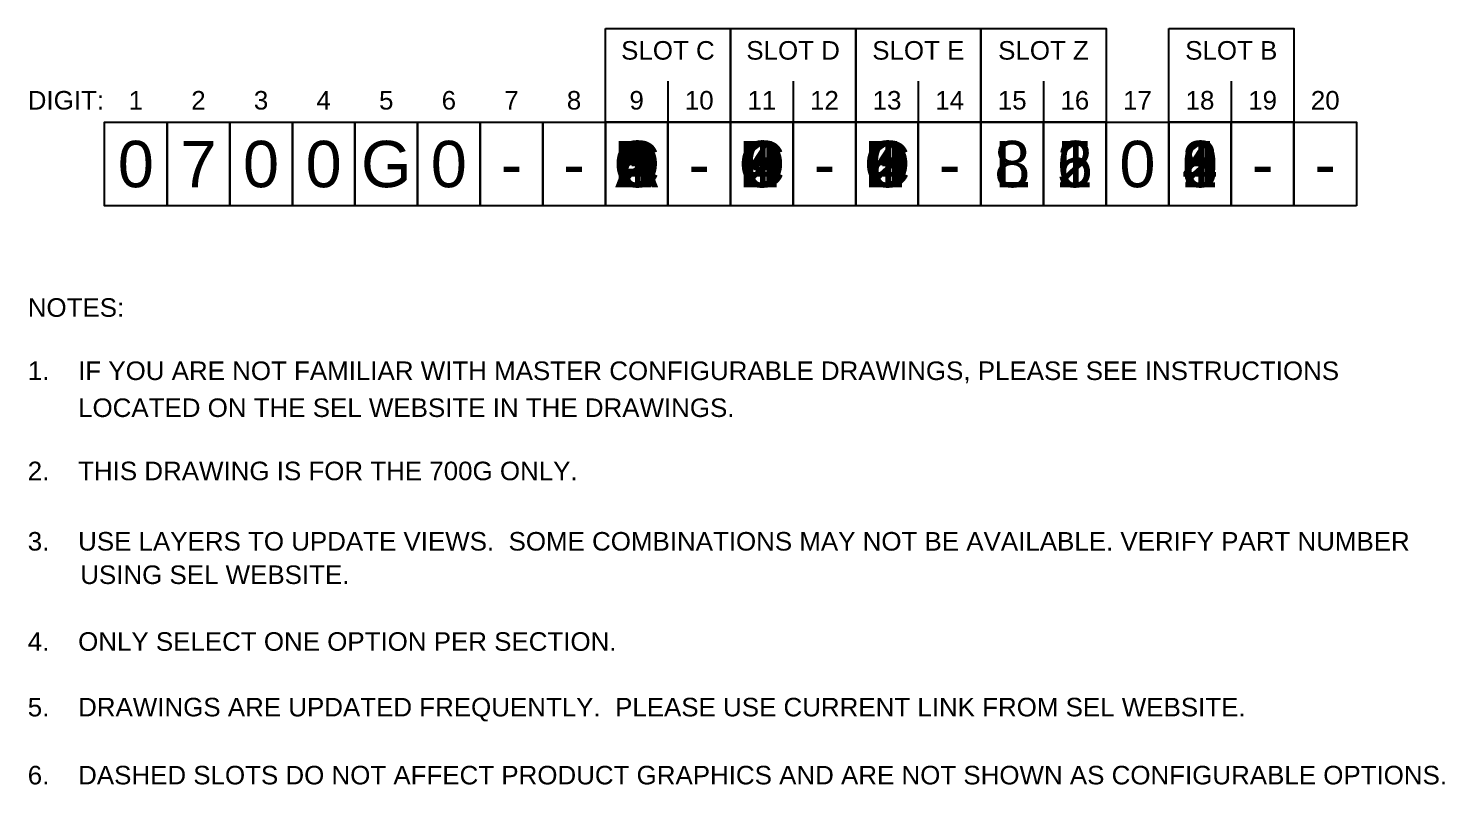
# Model space of a CAD drawing. Extents: x 0.3 to 23.7, y 0.2 to 17.8.
# Drawn here: x 0.25 to 9.8, y 12.66 to 17.75 of the extents above; entities that cross this region are included whole.
import ezdxf
from ezdxf.enums import TextEntityAlignment as Align

# ---------------------------------------------------------------- set-up
doc = ezdxf.new("R2010")
doc.units = 0
doc.header["$MEASUREMENT"] = 0
for name, color, linetype in [('1_00_____COMBINED_SLOT_B__', 7, 'CONTINUOUS'), ('1_01__0-__NONE__EIA-232', 7, 'CONTINUOUS'), ('1_02__1-__NONE__EIA-485', 7, 'CONTINUOUS'), ('1_03__2-___1__10-100BASE-T', 7, 'CONTINUOUS'), ('1_04__3-___1__10-100BASE-T', 7, 'CONTINUOUS'), ('1_05__4-___1__100BASE-FX_M', 7, 'CONTINUOUS'), ('1_06__6-___2__10-100BASE-T', 7, 'CONTINUOUS'), ('1_07__8-___2__100BASE-FX_M', 7, 'CONTINUOUS'), ('2_00_____SLOT_C_', 7, 'CONTINUOUS'), ('2_01__0-__EMPTY', 7, 'CONTINUOUS'), ('2_02__A-__SERIAL_COMMUNICA', 7, 'CONTINUOUS'), ('2_03__B-___3__DI___4__DO__', 7, 'CONTINUOUS'), ('2_04__1-___4__DI___4__DO_E', 7, 'CONTINUOUS'), ('2_05__C-___4__DI___4__DO_F', 7, 'CONTINUOUS'), ('2_06__D-___4__DI___3__DO_E', 7, 'CONTINUOUS'), ('2_07__2-___8__DO__ELECTROM', 7, 'CONTINUOUS'), ('2_08__3-___8__DI', 7, 'CONTINUOUS'), ('2_09__4-___14__DI', 7, 'CONTINUOUS'), ('2_10__6-___4__AI___4__AO__', 7, 'CONTINUOUS'), ('3_00_____SLOT_D_', 7, 'CONTINUOUS'), ('3_01__0-__EMPTY', 7, 'CONTINUOUS'), ('3_02__B-___3__DI___4__DO__', 7, 'CONTINUOUS'), ('3_03__1-___4__DI___4__DO_E', 7, 'CONTINUOUS'), ('3_04__C-___4__DI___4__DO_F', 7, 'CONTINUOUS'), ('3_05__D-___4__DI___3__DO_E', 7, 'CONTINUOUS'), ('3_06__2-___8__DO__ELECTROM', 7, 'CONTINUOUS'), ('3_07__3-___8__DI', 7, 'CONTINUOUS'), ('3_08__4-___14__DI', 7, 'CONTINUOUS'), ('3_09__6-___4__AI___4__AO__', 7, 'CONTINUOUS'), ('3_10__9-___10__RTD_INPUTS', 7, 'CONTINUOUS'), ('4_00_____SLOT_E_', 7, 'CONTINUOUS'), ('4_01__0-__EMPTY', 7, 'CONTINUOUS'), ('4_02__B-___3__DI___4__DO__', 7, 'CONTINUOUS'), ('4_03__1-___4__DI___4__DO_E', 7, 'CONTINUOUS'), ('4_04__C-___4__DI___4__DO_F', 7, 'CONTINUOUS'), ('4_05__D-___4__DI___3__DO_E', 7, 'CONTINUOUS'), ('4_06__2-___8__DO__ELECTROM', 7, 'CONTINUOUS'), ('4_07__3-___8__DI', 7, 'CONTINUOUS'), ('4_08__4-___14__DI', 7, 'CONTINUOUS'), ('4_09__6-___4__AI___4__AO__', 7, 'CONTINUOUS'), ('5_00_____SLOT_Z_', 7, 'CONTINUOUS'), ('5_01__81__3-PHASE_1_AMP_AC', 7, 'CONTINUOUS'), ('5_02__85__3-PHASE_5_AMP_AC', 7, 'CONTINUOUS'), ('5_03__82__3-PHASE_1_AMP_AC', 7, 'CONTINUOUS'), ('5_04__86__3-PHASE_5_AMP_AC', 7, 'CONTINUOUS'), ('5_05__L1__3-PHASE_1-NEUTRA', 7, 'CONTINUOUS'), ('6_00_____DWG', 7, 'CONTINUOUS')]:
    doc.layers.add(name, color=color, linetype=linetype)
doc.styles.add('ARIAL', font='arial.ttf')

msp = doc.modelspace()

# ---------------------------------------------------------------- linework, layer by layer
at = {"layer": '1_00_____COMBINED_SLOT_B__'}
msp.add_lwpolyline([(1.1897, 16.5547), (0.7678, 16.5547), (0.7678, 17.1172), (1.1897, 17.1172), (1.1897, 16.5547)], dxfattribs=at)
msp.add_lwpolyline([(1.1897, 16.5547), (0.7678, 16.5547), (0.7678, 17.1172), (1.1897, 17.1172), (1.1897, 16.5547)], dxfattribs=at)
at = {"layer": '2_00_____SLOT_C_'}
msp.add_lwpolyline([(1.1897, 16.5547), (0.7678, 16.5547), (0.7678, 17.1172), (1.1897, 17.1172), (1.1897, 16.5547)], dxfattribs=at)
at = {"layer": '3_00_____SLOT_D_'}
msp.add_lwpolyline([(1.1897, 16.5547), (0.7678, 16.5547), (0.7678, 17.1172), (1.1897, 17.1172), (1.1897, 16.5547)], dxfattribs=at)
at = {"layer": '4_00_____SLOT_E_'}
msp.add_lwpolyline([(1.1897, 16.5547), (0.7678, 16.5547), (0.7678, 17.1172), (1.1897, 17.1172), (1.1897, 16.5547)], dxfattribs=at)
at = {"layer": '5_00_____SLOT_Z_'}
msp.add_lwpolyline([(1.1897, 16.5547), (0.7678, 16.5547), (0.7678, 17.1172), (1.1897, 17.1172), (1.1897, 16.5547)], dxfattribs=at)
at = {"layer": '6_00_____DWG'}
for points in [[(4.1428, 17.75), (4.9866, 17.75), (4.9866, 17.1172), (4.1428, 17.1172)], [(4.9866, 17.75), (5.8303, 17.75), (5.8303, 17.1172), (4.9866, 17.1172)], [(5.8303, 17.75), (6.6741, 17.75), (6.6741, 17.1172), (5.8303, 17.1172)], [(6.6741, 17.75), (7.5178, 17.75), (7.5178, 17.1172), (6.6741, 17.1172)], [(7.9397, 17.75), (8.7835, 17.75), (8.7835, 17.1172), (7.9397, 17.1172)]]:
    msp.add_lwpolyline(points, close=True, dxfattribs=at)
for points in [[(4.5647, 17.3949), (4.5647, 17.1172)], [(5.4085, 17.3949), (5.4085, 17.1172)], [(6.2522, 17.3949), (6.2522, 17.1172)], [(7.096, 17.3949), (7.096, 17.1172)], [(8.3616, 17.3949), (8.3616, 17.1172)], [(1.1897, 16.5547), (0.7678, 16.5547), (0.7678, 17.1172), (1.1897, 17.1172), (1.1897, 16.5547)], [(1.6116, 16.5547), (1.1897, 16.5547), (1.1897, 17.1172), (1.6116, 17.1172), (1.6116, 16.5547)], [(2.0335, 16.5547), (1.6116, 16.5547), (1.6116, 17.1172), (2.0335, 17.1172), (2.0335, 16.5547)], [(2.4553, 16.5547), (2.0335, 16.5547), (2.0335, 17.1172), (2.4553, 17.1172), (2.4553, 16.5547)], [(2.8772, 16.5547), (2.4553, 16.5547), (2.4553, 17.1172), (2.8772, 17.1172), (2.8772, 16.5547)], [(3.2991, 16.5547), (2.8772, 16.5547), (2.8772, 17.1172), (3.2991, 17.1172), (3.2991, 16.5547)], [(3.721, 16.5547), (3.2991, 16.5547), (3.2991, 17.1172), (3.721, 17.1172), (3.721, 16.5547)], [(4.1428, 16.5547), (3.721, 16.5547), (3.721, 17.1172), (4.1428, 17.1172), (4.1428, 16.5547)], [(4.5647, 16.5547), (4.1428, 16.5547), (4.1428, 17.1172), (4.5647, 17.1172), (4.5647, 16.5547)], [(4.9866, 16.5547), (4.5647, 16.5547), (4.5647, 17.1172), (4.9866, 17.1172), (4.9866, 16.5547)], [(5.4085, 16.5547), (4.9866, 16.5547), (4.9866, 17.1172), (5.4085, 17.1172), (5.4085, 16.5547)], [(5.8303, 16.5547), (5.4085, 16.5547), (5.4085, 17.1172), (5.8303, 17.1172), (5.8303, 16.5547)], [(6.2522, 16.5547), (5.8303, 16.5547), (5.8303, 17.1172), (6.2522, 17.1172), (6.2522, 16.5547)], [(6.6741, 16.5547), (6.2522, 16.5547), (6.2522, 17.1172), (6.6741, 17.1172), (6.6741, 16.5547)], [(7.096, 16.5547), (6.6741, 16.5547), (6.6741, 17.1172), (7.096, 17.1172), (7.096, 16.5547)], [(7.5178, 16.5547), (7.096, 16.5547), (7.096, 17.1172), (7.5178, 17.1172), (7.5178, 16.5547)], [(7.9397, 16.5547), (7.5178, 16.5547), (7.5178, 17.1172), (7.9397, 17.1172), (7.9397, 16.5547)], [(8.3616, 16.5547), (7.9397, 16.5547), (7.9397, 17.1172), (8.3616, 17.1172), (8.3616, 16.5547)], [(8.7835, 16.5547), (8.3616, 16.5547), (8.3616, 17.1172), (8.7835, 17.1172), (8.7835, 16.5547)], [(9.2053, 16.5547), (8.7835, 16.5547), (8.7835, 17.1172), (9.2053, 17.1172), (9.2053, 16.5547)]]:
    msp.add_lwpolyline(points, dxfattribs=at)

# ---------------------------------------------------------------- texts
at = {"layer": '1_01__0-__NONE__EIA-232', "style": 'ARIAL'}
msp.add_text('0', height=0.3125, dxfattribs=at).set_placement((8.1506, 16.6797), align=Align.CENTER)
msp.add_text('0', height=0.3125, dxfattribs=at).set_placement((8.1506, 16.6797), align=Align.CENTER)
at = {"layer": '1_02__1-__NONE__EIA-485', "style": 'ARIAL'}
msp.add_text('1', height=0.3125, dxfattribs=at).set_placement((8.1506, 16.6797), align=Align.CENTER)
msp.add_text('1', height=0.3125, dxfattribs=at).set_placement((8.1506, 16.6797), align=Align.CENTER)
at = {"layer": '1_03__2-___1__10-100BASE-T', "style": 'ARIAL'}
msp.add_text('2', height=0.3125, dxfattribs=at).set_placement((8.1506, 16.6797), align=Align.CENTER)
msp.add_text('2', height=0.3125, dxfattribs=at).set_placement((8.1506, 16.6797), align=Align.CENTER)
at = {"layer": '1_04__3-___1__10-100BASE-T', "style": 'ARIAL'}
msp.add_text('3', height=0.3125, dxfattribs=at).set_placement((8.1506, 16.6797), align=Align.CENTER)
msp.add_text('3', height=0.3125, dxfattribs=at).set_placement((8.1506, 16.6797), align=Align.CENTER)
at = {"layer": '1_05__4-___1__100BASE-FX_M', "style": 'ARIAL'}
msp.add_text('4', height=0.3125, dxfattribs=at).set_placement((8.1506, 16.6797), align=Align.CENTER)
msp.add_text('4', height=0.3125, dxfattribs=at).set_placement((8.1506, 16.6797), align=Align.CENTER)
at = {"layer": '1_06__6-___2__10-100BASE-T', "style": 'ARIAL'}
msp.add_text('6', height=0.3125, dxfattribs=at).set_placement((8.1506, 16.6797), align=Align.CENTER)
msp.add_text('6', height=0.3125, dxfattribs=at).set_placement((8.1506, 16.6797), align=Align.CENTER)
at = {"layer": '1_07__8-___2__100BASE-FX_M', "style": 'ARIAL'}
msp.add_text('8', height=0.3125, dxfattribs=at).set_placement((8.1506, 16.6797), align=Align.CENTER)
msp.add_text('8', height=0.3125, dxfattribs=at).set_placement((8.1506, 16.6797), align=Align.CENTER)
at = {"layer": '2_01__0-__EMPTY', "style": 'ARIAL'}
msp.add_text('0', height=0.3125, dxfattribs=at).set_placement((4.3538, 16.6797), align=Align.CENTER)
at = {"layer": '2_02__A-__SERIAL_COMMUNICA', "style": 'ARIAL'}
msp.add_text('A', height=0.3125, dxfattribs=at).set_placement((4.3538, 16.6797), align=Align.CENTER)
at = {"layer": '2_03__B-___3__DI___4__DO__', "style": 'ARIAL'}
msp.add_text('B', height=0.3125, dxfattribs=at).set_placement((4.3538, 16.6797), align=Align.CENTER)
at = {"layer": '2_04__1-___4__DI___4__DO_E', "style": 'ARIAL'}
msp.add_text('1', height=0.3125, dxfattribs=at).set_placement((4.3538, 16.6797), align=Align.CENTER)
at = {"layer": '2_05__C-___4__DI___4__DO_F', "style": 'ARIAL'}
msp.add_text('C', height=0.3125, dxfattribs=at).set_placement((4.3538, 16.6797), align=Align.CENTER)
at = {"layer": '2_06__D-___4__DI___3__DO_E', "style": 'ARIAL'}
msp.add_text('D', height=0.3125, dxfattribs=at).set_placement((4.3538, 16.6797), align=Align.CENTER)
at = {"layer": '2_07__2-___8__DO__ELECTROM', "style": 'ARIAL'}
msp.add_text('2', height=0.3125, dxfattribs=at).set_placement((4.3538, 16.6797), align=Align.CENTER)
at = {"layer": '2_08__3-___8__DI', "style": 'ARIAL'}
msp.add_text('3', height=0.3125, dxfattribs=at).set_placement((4.3538, 16.6797), align=Align.CENTER)
at = {"layer": '2_09__4-___14__DI', "style": 'ARIAL'}
msp.add_text('4', height=0.3125, dxfattribs=at).set_placement((4.3538, 16.6797), align=Align.CENTER)
at = {"layer": '2_10__6-___4__AI___4__AO__', "style": 'ARIAL'}
msp.add_text('6', height=0.3125, dxfattribs=at).set_placement((4.3538, 16.6797), align=Align.CENTER)
at = {"layer": '3_01__0-__EMPTY', "style": 'ARIAL'}
msp.add_text('0', height=0.3125, dxfattribs=at).set_placement((5.1975, 16.6797), align=Align.CENTER)
at = {"layer": '3_02__B-___3__DI___4__DO__', "style": 'ARIAL'}
msp.add_text('B', height=0.3125, dxfattribs=at).set_placement((5.1975, 16.6797), align=Align.CENTER)
at = {"layer": '3_03__1-___4__DI___4__DO_E', "style": 'ARIAL'}
msp.add_text('1', height=0.3125, dxfattribs=at).set_placement((5.1975, 16.6797), align=Align.CENTER)
at = {"layer": '3_04__C-___4__DI___4__DO_F', "style": 'ARIAL'}
msp.add_text('C', height=0.3125, dxfattribs=at).set_placement((5.1975, 16.6797), align=Align.CENTER)
at = {"layer": '3_05__D-___4__DI___3__DO_E', "style": 'ARIAL'}
msp.add_text('D', height=0.3125, dxfattribs=at).set_placement((5.1975, 16.6797), align=Align.CENTER)
at = {"layer": '3_06__2-___8__DO__ELECTROM', "style": 'ARIAL'}
msp.add_text('2', height=0.3125, dxfattribs=at).set_placement((5.1975, 16.6797), align=Align.CENTER)
at = {"layer": '3_07__3-___8__DI', "style": 'ARIAL'}
msp.add_text('3', height=0.3125, dxfattribs=at).set_placement((5.1975, 16.6797), align=Align.CENTER)
at = {"layer": '3_08__4-___14__DI', "style": 'ARIAL'}
msp.add_text('4', height=0.3125, dxfattribs=at).set_placement((5.1975, 16.6797), align=Align.CENTER)
at = {"layer": '3_09__6-___4__AI___4__AO__', "style": 'ARIAL'}
msp.add_text('6', height=0.3125, dxfattribs=at).set_placement((5.1975, 16.6797), align=Align.CENTER)
at = {"layer": '3_10__9-___10__RTD_INPUTS', "style": 'ARIAL'}
msp.add_text('9', height=0.3125, dxfattribs=at).set_placement((5.1975, 16.6797), align=Align.CENTER)
at = {"layer": '4_01__0-__EMPTY', "style": 'ARIAL'}
for s, p in [('0', (6.0413, 16.6797)), ('-', (6.4631, 16.6797))]:
    msp.add_text(s, height=0.3125, dxfattribs=at).set_placement(p, align=Align.CENTER)
at = {"layer": '4_02__B-___3__DI___4__DO__', "style": 'ARIAL'}
for s, p in [('B', (6.0413, 16.6797)), ('-', (6.4631, 16.6797))]:
    msp.add_text(s, height=0.3125, dxfattribs=at).set_placement(p, align=Align.CENTER)
at = {"layer": '4_03__1-___4__DI___4__DO_E', "style": 'ARIAL'}
for s, p in [('1', (6.0413, 16.6797)), ('-', (6.4631, 16.6797))]:
    msp.add_text(s, height=0.3125, dxfattribs=at).set_placement(p, align=Align.CENTER)
at = {"layer": '4_04__C-___4__DI___4__DO_F', "style": 'ARIAL'}
for s, p in [('C', (6.0413, 16.6797)), ('-', (6.4631, 16.6797))]:
    msp.add_text(s, height=0.3125, dxfattribs=at).set_placement(p, align=Align.CENTER)
at = {"layer": '4_05__D-___4__DI___3__DO_E', "style": 'ARIAL'}
for s, p in [('D', (6.0413, 16.6797)), ('-', (6.4631, 16.6797))]:
    msp.add_text(s, height=0.3125, dxfattribs=at).set_placement(p, align=Align.CENTER)
at = {"layer": '4_06__2-___8__DO__ELECTROM', "style": 'ARIAL'}
for s, p in [('2', (6.0413, 16.6797)), ('-', (6.4631, 16.6797))]:
    msp.add_text(s, height=0.3125, dxfattribs=at).set_placement(p, align=Align.CENTER)
at = {"layer": '4_07__3-___8__DI', "style": 'ARIAL'}
for s, p in [('3', (6.0413, 16.6797)), ('-', (6.4631, 16.6797))]:
    msp.add_text(s, height=0.3125, dxfattribs=at).set_placement(p, align=Align.CENTER)
at = {"layer": '4_08__4-___14__DI', "style": 'ARIAL'}
for s, p in [('4', (6.0413, 16.6797)), ('-', (6.4631, 16.6797))]:
    msp.add_text(s, height=0.3125, dxfattribs=at).set_placement(p, align=Align.CENTER)
at = {"layer": '4_09__6-___4__AI___4__AO__', "style": 'ARIAL'}
for s, p in [('6', (6.0413, 16.6797)), ('-', (6.4631, 16.6797))]:
    msp.add_text(s, height=0.3125, dxfattribs=at).set_placement(p, align=Align.CENTER)
at = {"layer": '5_01__81__3-PHASE_1_AMP_AC', "style": 'ARIAL'}
for s, p in [('8', (6.885, 16.6797)), ('1', (7.3069, 16.6797))]:
    msp.add_text(s, height=0.3125, dxfattribs=at).set_placement(p, align=Align.CENTER)
at = {"layer": '5_02__85__3-PHASE_5_AMP_AC', "style": 'ARIAL'}
for s, p in [('8', (6.885, 16.6797)), ('5', (7.3069, 16.6797))]:
    msp.add_text(s, height=0.3125, dxfattribs=at).set_placement(p, align=Align.CENTER)
at = {"layer": '5_03__82__3-PHASE_1_AMP_AC', "style": 'ARIAL'}
for s, p in [('8', (6.885, 16.6797)), ('2', (7.3069, 16.6797))]:
    msp.add_text(s, height=0.3125, dxfattribs=at).set_placement(p, align=Align.CENTER)
at = {"layer": '5_04__86__3-PHASE_5_AMP_AC', "style": 'ARIAL'}
for s, p in [('8', (6.885, 16.6797)), ('6', (7.3069, 16.6797))]:
    msp.add_text(s, height=0.3125, dxfattribs=at).set_placement(p, align=Align.CENTER)
at = {"layer": '5_05__L1__3-PHASE_1-NEUTRA', "style": 'ARIAL'}
for s, p in [('L', (6.885, 16.6797)), ('1', (7.3069, 16.6797))]:
    msp.add_text(s, height=0.3125, dxfattribs=at).set_placement(p, align=Align.CENTER)
at = {"layer": '6_00_____DWG', "style": 'ARIAL'}
for s, height, p in [('SLOT C', 0.125, (4.5645, 17.5391)), ('SLOT D', 0.125, (5.4082, 17.5391)), ('SLOT E', 0.125, (6.252, 17.5391)), ('SLOT Z', 0.125, (7.0957, 17.5391)), ('SLOT B', 0.125, (8.3613, 17.5391)), ('1', 0.125, (0.9788, 17.2029)), ('2', 0.125, (1.4006, 17.2029)), ('3', 0.125, (1.8225, 17.2029)), ('4', 0.125, (2.2444, 17.2029)), ('5', 0.125, (2.6663, 17.2029)), ('6', 0.125, (3.0881, 17.2029)), ('7', 0.125, (3.51, 17.2029)), ('8', 0.125, (3.9319, 17.2029)), ('9', 0.125, (4.3538, 17.2029)), ('10', 0.125, (4.7756, 17.2029)), ('11', 0.125, (5.1975, 17.2029)), ('12', 0.125, (5.6194, 17.2029)), ('13', 0.125, (6.0413, 17.2029)), ('14', 0.125, (6.4631, 17.2029)), ('15', 0.125, (6.885, 17.2029)), ('16', 0.125, (7.3069, 17.2029)), ('17', 0.125, (7.7288, 17.2029)), ('18', 0.125, (8.1506, 17.2029)), ('19', 0.125, (8.5725, 17.2029)), ('20', 0.125, (8.9944, 17.2029)), ('0', 0.3125, (0.9788, 16.6797)), ('7', 0.3125, (1.4006, 16.6797)), ('0', 0.3125, (1.8225, 16.6797)), ('0', 0.3125, (2.2444, 16.6797)), ('G', 0.3125, (2.6663, 16.6797)), ('0', 0.3125, (3.0881, 16.6797)), ('0', 0.3125, (7.7288, 16.6797)), ('-', 0.3125, (3.51, 16.6797)), ('-', 0.3125, (3.9319, 16.6797)), ('-', 0.3125, (4.7756, 16.6797)), ('-', 0.3125, (5.6194, 16.6797)), ('-', 0.3125, (8.5725, 16.6797)), ('-', 0.3125, (8.9944, 16.6797))]:
    msp.add_text(s, height=height, dxfattribs=at).set_placement(p, align=Align.CENTER)
for s, p in [('DIGIT:', (0.25, 17.2029)), ('NOTES:', (0.2502, 15.8069)), ('1.    IF YOU ARE NOT FAMILIAR WITH MASTER CONFIGURABLE DRAWINGS, PLEASE SEE INSTRUCTIONS', (0.25, 15.3809)), ('       LOCATED ON THE SEL WEBSITE IN THE DRAWINGS.', (0.25, 15.1319)), ('2.    THIS DRAWING IS FOR THE 700G ONLY.', (0.25, 14.7059)), ('3.    USE LAYERS TO UPDATE VIEWS.  SOME COMBINATIONS MAY NOT BE AVAILABLE. VERIFY PART NUMBER', (0.25, 14.232)), ('       USING SEL WEBSITE.', (0.2643, 14.0069)), ('4.    ONLY SELECT ONE OPTION PER SECTION.', (0.25, 13.5569)), ('5.    DRAWINGS ARE UPDATED FREQUENTLY.  PLEASE USE CURRENT LINK FROM SEL WEBSITE.', (0.25, 13.115)), ('6.    DASHED SLOTS DO NOT AFFECT PRODUCT GRAPHICS AND ARE NOT SHOWN AS CONFIGURABLE OPTIONS.', (0.25, 12.6569))]:
    msp.add_text(s, height=0.125, dxfattribs=at).set_placement(p)

doc.saveas('drawing.dxf')
